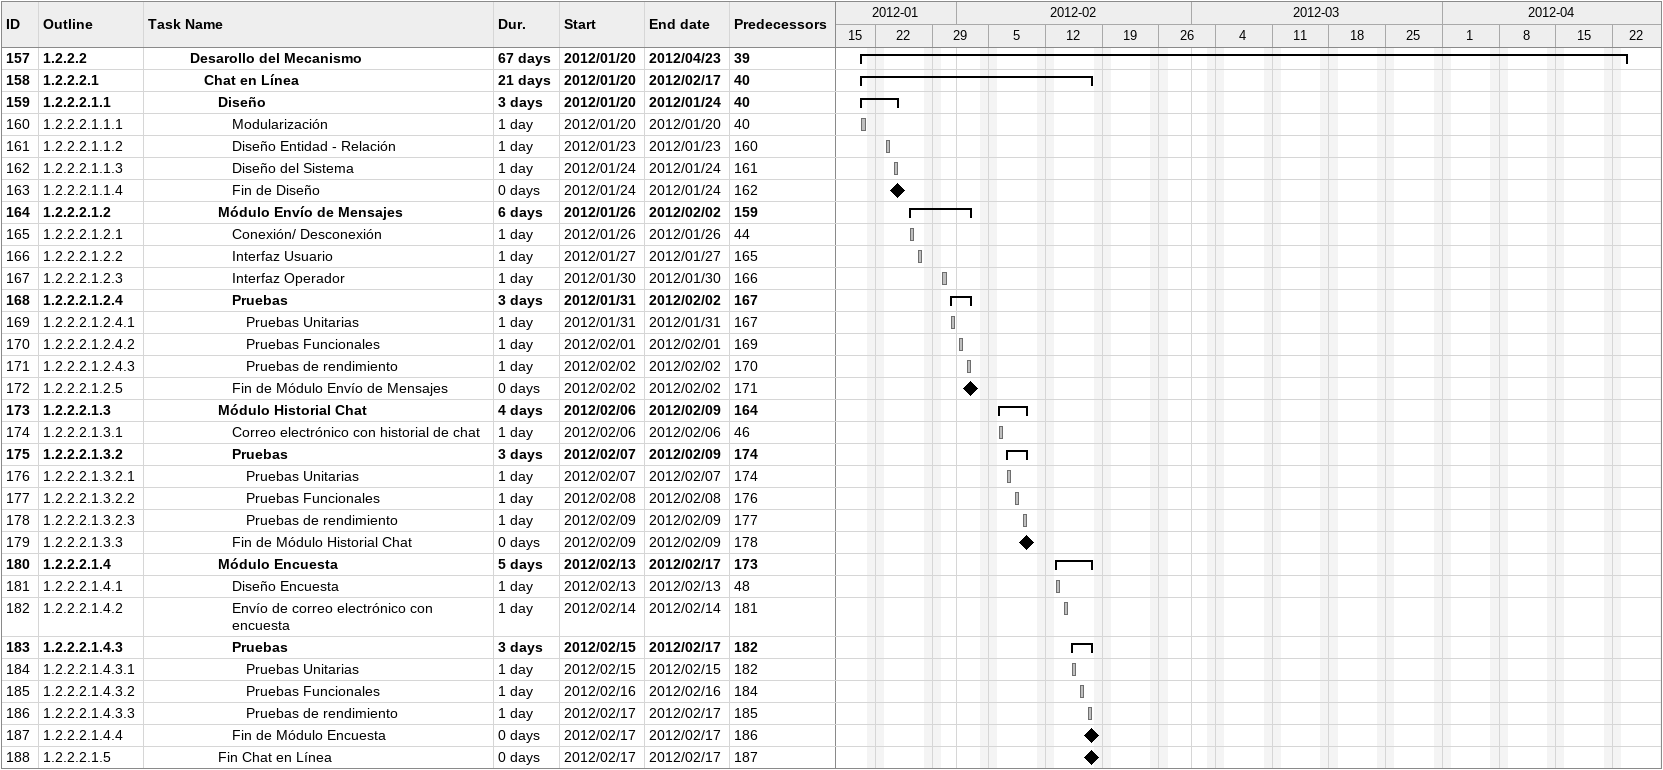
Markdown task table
| ID | WBS | Task | Duration | Start | Finish | Predecessors |
|---|---|---|---|---|---|---|
| 157 | 1.2.2.2 | **Desarollo del Mecanismo** | 67d | 2012-01-20 | 2012-04-23 | 39 |
| 158 | 1.2.2.2.1 | **Chat en Línea** | 21d | 2012-01-20 | 2012-02-17 | 40 |
| 159 | 1.2.2.2.1.1 | **Diseño** | 3d | 2012-01-20 | 2012-01-24 | 40 |
| 160 | 1.2.2.2.1.1.1 | Modularización | 1d | 2012-01-20 | 2012-01-20 | 40 |
| 161 | 1.2.2.2.1.1.2 | Diseño Entidad - Relación | 1d | 2012-01-23 | 2012-01-23 | 160 |
| 162 | 1.2.2.2.1.1.3 | Diseño del Sistema | 1d | 2012-01-24 | 2012-01-24 | 161 |
| 163 | 1.2.2.2.1.1.4 | Fin de Diseño | 0d | 2012-01-24 | 2012-01-24 | 162 |
| 164 | 1.2.2.2.1.2 | **Módulo Envío de Mensajes** | 6d | 2012-01-26 | 2012-02-02 | 159 |
| 165 | 1.2.2.2.1.2.1 | Conexión/ Desconexión | 1d | 2012-01-26 | 2012-01-26 | 44 |
| 166 | 1.2.2.2.1.2.2 | Interfaz Usuario | 1d | 2012-01-27 | 2012-01-27 | 165 |
| 167 | 1.2.2.2.1.2.3 | Interfaz Operador | 1d | 2012-01-30 | 2012-01-30 | 166 |
| 168 | 1.2.2.2.1.2.4 | **Pruebas** | 3d | 2012-01-31 | 2012-02-02 | 167 |
| 169 | 1.2.2.2.1.2.4.1 | Pruebas Unitarias | 1d | 2012-01-31 | 2012-01-31 | 167 |
| 170 | 1.2.2.2.1.2.4.2 | Pruebas Funcionales | 1d | 2012-02-01 | 2012-02-01 | 169 |
| 171 | 1.2.2.2.1.2.4.3 | Pruebas de rendimiento | 1d | 2012-02-02 | 2012-02-02 | 170 |
| 172 | 1.2.2.2.1.2.5 | Fin de Módulo Envío de Mensajes | 0d | 2012-02-02 | 2012-02-02 | 171 |
| 173 | 1.2.2.2.1.3 | **Módulo Historial Chat** | 4d | 2012-02-06 | 2012-02-09 | 164 |
| 174 | 1.2.2.2.1.3.1 | Correo electrónico con historial de chat | 1d | 2012-02-06 | 2012-02-06 | 46 |
| 175 | 1.2.2.2.1.3.2 | **Pruebas** | 3d | 2012-02-07 | 2012-02-09 | 174 |
| 176 | 1.2.2.2.1.3.2.1 | Pruebas Unitarias | 1d | 2012-02-07 | 2012-02-07 | 174 |
| 177 | 1.2.2.2.1.3.2.2 | Pruebas Funcionales | 1d | 2012-02-08 | 2012-02-08 | 176 |
| 178 | 1.2.2.2.1.3.2.3 | Pruebas de rendimiento | 1d | 2012-02-09 | 2012-02-09 | 177 |
| 179 | 1.2.2.2.1.3.3 | Fin de Módulo Historial Chat | 0d | 2012-02-09 | 2012-02-09 | 178 |
| 180 | 1.2.2.2.1.4 | **Módulo Encuesta** | 5d | 2012-02-13 | 2012-02-17 | 173 |
| 181 | 1.2.2.2.1.4.1 | Diseño Encuesta | 1d | 2012-02-13 | 2012-02-13 | 48 |
| 182 | 1.2.2.2.1.4.2 | Envío de correo electrónico con encuesta | 1d | 2012-02-14 | 2012-02-14 | 181 |
| 183 | 1.2.2.2.1.4.3 | **Pruebas** | 3d | 2012-02-15 | 2012-02-17 | 182 |
| 184 | 1.2.2.2.1.4.3.1 | Pruebas Unitarias | 1d | 2012-02-15 | 2012-02-15 | 182 |
| 185 | 1.2.2.2.1.4.3.2 | Pruebas Funcionales | 1d | 2012-02-16 | 2012-02-16 | 184 |
| 186 | 1.2.2.2.1.4.3.3 | Pruebas de rendimiento | 1d | 2012-02-17 | 2012-02-17 | 185 |
| 187 | 1.2.2.2.1.4.4 | Fin de Módulo Encuesta | 0d | 2012-02-17 | 2012-02-17 | 186 |
| 188 | 1.2.2.2.1.5 | Fin Chat en Línea | 0d | 2012-02-17 | 2012-02-17 | 187 |
